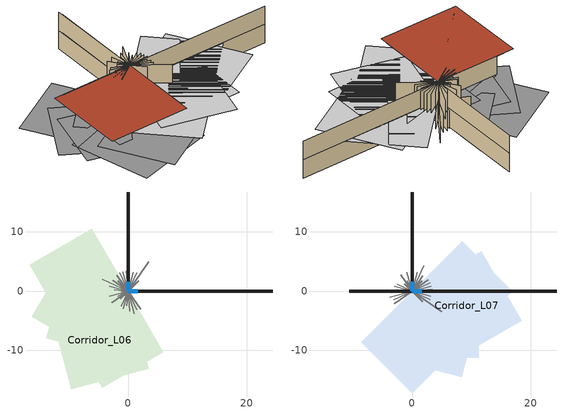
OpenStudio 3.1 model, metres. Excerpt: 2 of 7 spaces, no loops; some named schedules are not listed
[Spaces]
Corridor_L06
 floor to Corridor_L05 (3_Floor_Interior-WoodFrame): -6.07,10.51 0,0 -10.51,-6.07 -16.59,4.44 z20.78; -5.11,5.11 0,0 -5.11,-5.11 -10.23,0 z20.78; -10.26,5.93 0,0 -5.93,-10.26 -16.19,-4.34 z20.78; -10.85,2.91 0,0 -2.91,-10.85 -13.76,-7.95 z20.78; 0,0 0,-7.59 -7.59,-7.59 -7.59,0 z20.78; 0,0 3.5,-13.06 -9.56,-16.57 -13.06,-3.5 z20.78; 0,0 5.97,-10.34 -4.37,-16.31 -10.34,-5.97 z20.78
 wall outside (2_Wall_WoodFrame): 0,0 2.14,0 / 0,0 24.43,0 / 0,0 5.38,0 / 0,0 0,16.72 / 0,0 0,10.09 / 0,0 0,16 z20.78:24
 wall adiabatic (2_Wall_Interior-WoodFrame): 0,0 1.79,1.79 / 0,0 3.49,4.98 / 0,0 1.45,3.12 / 0,0 0.86,3.19 / 0,0 0.25,2.88 / 0,0 -0.3,3.43 / 0,0 -0.87,3.24 / 0,0 -1.43,3.07 / 0,0 -1.9,2.71 / 0,0 -1.76,1.76 / 0,0 -2.6,1.82 / 0,0 -4.33,2.02 / 0,0 -3.2,0.86 / 0,0 -2.33,0.2 / 0,0 -1.11,-0.1 / 0,0 -3.16,-0.85 / 0,0 -1.77,-0.82 / 0,0 -2.74,-1.92 / 0,0 -1.29,-1.29 / 0,0 -0.52,-0.75 / 0,0 -1.18,-2.52 / 0,0 -0.8,-2.97 / 0,0 -0.21,-2.46 / 0,0 0.3,-3.4 / 0,0 1.02,-3.79 / 0,0 1.45,-3.12 / 0,0 2.12,-3.03 z20.78:24
 window (1_Win_Storefront): 0,0 1.61,0 / 0,0 1.61,0 / 0,0 1.61,0 / 0,0 1.61,0 / 0,0 1.61,0 / 0,0 1.61,0 / 0,0 1.61,0 / 0,0 1.61,0 / 0,0 1.61,0 / 0,0 1.61,0 / 0,0 1.61,0 / 0,0 1.61,0 / 0,0 0,1.61 / 0,0 0,1.61 / 0,0 0,1.61 / 0,0 0,1.61 / 0,0 0,1.61 / 0,0 0,1.61 / 0,0 0,1.61 / 0,0 0,1.61 / 0,0 0,1.61 / 0,0 0,1.61 / 0,0 0,1.61 / 0,0 0,1.61 / 0,0 0,1.61 / 0,0 0,1.61 z20.78:22.39; 0,0 1.48,0 z20.78:22.26; 0,0 0,1.52 / 0,0 0,1.52 z20.78:22.29
Corridor_L07
 floor to Corridor_L06 (3_Floor_Interior-WoodFrame): 0,0 8.58,-8.58 0,-17.17 -8.58,-8.58 z24; 0,0 6.26,-3.62 2.65,-9.88 -3.62,-6.26 z24; 0,0 11.45,-3.07 8.38,-14.51 -3.07,-11.45 z24; 11.24,0 11.24,-11.24 0,-11.24 0,0 z24; 7.33,1.96 9.3,-5.37 1.96,-7.33 0,0 z24; 11.71,6.76 18.48,-4.95 6.76,-11.71 0,0 z24; 8.44,8.44 16.89,0 8.44,-8.44 0,0 z24
 wall outside (2_Wall_WoodFrame): 0,0 -10.6,0 / 0,0 -5.12,0 / 0,0 2.14,0 / 0,0 24.43,0 / 0,0 5.38,0 / 0,0 0,16.72 / 0,0 0,10.09 / 0,0 0,16 / 0,0 0,1.5 z24:27.23
 wall adiabatic (2_Wall_Interior-WoodFrame): 0,0 1.79,-1.79 / 0,0 4.98,-3.49 / 0,0 3.12,-1.45 / 0,0 3.19,-0.86 / 0,0 2.88,-0.25 / 0,0 3.43,0.3 / 0,0 3.24,0.87 / 0,0 3.07,1.43 / 0,0 2.71,1.9 / 0,0 1.76,1.76 / 0,0 1.82,2.6 / 0,0 2.02,4.33 / 0,0 0.86,3.2 / 0,0 0.2,2.33 / 0,0 -0.1,1.11 / 0,0 -0.85,3.16 / 0,0 -0.82,1.77 / 0,0 -1.92,2.74 / 0,0 -1.29,1.29 / 0,0 -0.75,0.52 / 0,0 -2.52,1.18 / 0,0 -2.97,0.8 / 0,0 -2.46,0.21 / 0,0 -3.4,-0.3 / 0,0 -3.79,-1.02 / 0,0 -3.12,-1.45 / 0,0 -3.03,-2.12 z24:27.23
 window (1_Win_Storefront): 0,0 1.61,0 / 0,0 1.61,0 / 0,0 1.61,0 / 0,0 1.61,0 / 0,0 1.61,0 / 0,0 1.61,0 / 0,0 1.61,0 / 0,0 1.61,0 / 0,0 1.61,0 / 0,0 1.61,0 / 0,0 1.61,0 / 0,0 1.61,0 / 0,0 0,1.61 / 0,0 0,1.61 / 0,0 0,1.61 / 0,0 0,1.61 / 0,0 0,1.61 / 0,0 0,1.61 / 0,0 0,1.61 / 0,0 0,1.61 / 0,0 0,1.61 / 0,0 0,1.61 / 0,0 0,1.61 / 0,0 0,1.61 / 0,0 0,1.61 / 0,0 0,1.61 z24:25.62; 0,0 1.48,0 z24:25.49; 0,0 0,1.52 / 0,0 0,1.52 z24:25.52
 roof outside (4_Roof_WoodFrame): 0,-12.14 0,0 -12.14,0 -12.14,-12.14 z27.23; 0,-7.23 0,0 -7.23,0 -7.23,-7.23 z27.23; 0,-11.85 0,0 -11.85,0 -11.85,-11.85 z27.23; 0,-11.24 0,0 -11.24,0 -11.24,-11.24 z27.23; 0,-7.59 0,0 -7.59,0 -7.59,-7.59 z27.23; 0,-13.53 0,0 -13.53,0 -13.53,-13.53 z27.23; 0,-11.94 0,0 -11.94,0 -11.94,-11.94 z27.23
[Site]
SAN JOSE INTL: Latitude {deg}=37.34; Longitude {deg}=-121.95; Time Zone {hr}=-8; Elevation {m}=15.5448
[SizingPeriod:DesignDay] Barometric Pressure {Pa}=101146; Wind Speed {m/s}=2.4; Sky Clearness=0; Rain Indicator=0; Snow Indicator=0; Day of Month=21; Daylight Saving Time Indicator=0; Humidity Indicating Type=Wetbulb; Dry-Bulb Temperature Range Modifier Type=DefaultMultipliers
Name | Maximum Dry-Bulb Temperature {C} | Daily Dry-Bulb Temperature Range {deltaC} | Humidity Indicating Conditions at Maximum Dry-Bulb | Wind Direction {deg} | Month | Day Type | Solar Model Indicator | ASHRAE Taub | ASHRAE Taud
SAN JOSE INTL Ann Htg 99.6% Condns DB | 2.2 | 0 | 2.2 | 150 | 12 | WinterDesignDay | ASHRAEClearSky
SAN JOSE INTL  June .4% Condns DB=>MCWB | 35 | 11.8 | 19.8 | 330 | 6 | SummerDesignDay | ASHRAETau | 0.363 | 2.418
SAN JOSE INTL  July .4% Condns DB=>MCWB | 34.8 | 11.7 | 20.7 | 330 | 7 | SummerDesignDay | ASHRAETau | 0.367 | 2.418
SAN JOSE INTL  August .4% Condns DB=>MCWB | 34.4 | 11.6 | 19.3 | 330 | 8 | SummerDesignDay | ASHRAETau | 0.35 | 2.459
[Site:WaterMainsTemperature]
Calculation Method=Schedule; Temperature Schedule=WaterMainCZ04
[Building]
<Name>Freedom Circle - Building A</Name>: North Axis {deg}=45
[Material]
Name | Roughness | Thickness {m} | Conductivity {W/m-K} | Density {kg/m3} | Specific Heat {J/kg-K} | Thermal Absorptance | Solar Absorptance | Visible Absorptance
Air Cavity 4in or more | Smooth | 0.1524 | 0.940308 | 1.28148 | 1004.832
Board_5/8in Gypsum; Board_5/8in Gypsum 4; Board_5/8in Gypsum 5; Board_5/8in Gypsum 6; Board_5/8in Gypsum 7 | MediumRough | 0.016002 | 0.158656 | 640.739 | 1130.436 | 0.9 | 0.7 | 0.8
Board_1/2in Plywood; Board_1/2in Plywood 1 | Smooth | 0.0127 | 0.11544 | 480.554 | 1884.06
Finishes_Interior Walls | MediumRough | 0.00635 | 0.0735562 | 464.535 | 1884.06 | 0.9 | 0.7 | 0.8
Finishes_1/4in Roofing | MediumRough | 0.00635 | 0.240918 | 2075.99 | 1507.248 | 0.83 | 0.35 | 0.83
Vapor Permeable Felt; Vapor Permeable Felt 1 | Smooth | 0.003302 | 0.299936 | 230.666 | 1256.04
Finishes_Stucco 1 | MediumRough | 0.022352 | 0.700948 | 1855.1 | 837.36 | 0.9 | 0.7 | 0.8
[Material:NoMass] Roughness=Smooth
Name | Thermal Resistance {m2-K/W}
Roof/Floor_Wood Frame R-19 | 3.12545
Roof/Floor_Wood Frame R-38 | 5.39175
Wall_Wood Frame R-19; Wall_Wood Frame R-19 1 | 2.06248
[Construction]
2_Wall_Interior-WoodFrame: Board_5/8in Gypsum, Wall_Wood Frame R-19, Board_5/8in Gypsum
2_Wall_WoodFrame: Finishes_Stucco 1, Vapor Permeable Felt, Wall_Wood Frame R-19 1, Board_5/8in Gypsum 4, Board_5/8in Gypsum 5
3_Floor_Interior-WoodFrame: Finishes_Interior Walls, Board_1/2in Plywood, Roof/Floor_Wood Frame R-19, Board_5/8in Gypsum 6
4_Roof_WoodFrame: Finishes_1/4in Roofing, Vapor Permeable Felt 1, Board_1/2in Plywood 1, Air Cavity 4in or more, Roof/Floor_Wood Frame R-38, Board_5/8in Gypsum 7
1_Win_Storefront: 1_Win_Storefront Material
[WindowMaterial:SimpleGlazingSystem]
1_Win_Storefront Material: U-Factor {W/m2-K}=2.32809; Solar Heat Gain Coefficient=0.26; Visible Transmittance=0.46
[Space]
Name | Building Story | Thermal Zone | Design Specification Outdoor Air Object
Corridor_L06 | Corridor_Level_06 | TZ-Corridor_L06 | TZ-Corridor_L06 Design Specification Outdoor Air
Corridor_L07 | Corridor_Level_07 | TZ-Corridor_L07 | TZ-Corridor_L07 Design Specification Outdoor Air
[ThermalZone] Multiplier=1; Volume {m3}=2740.47; Use Ideal Air Loads=No
Name | Thermostat
TZ-Corridor_L06 | TZ-Corridor_L06 Thermostat
TZ-Corridor_L07 | TZ-Corridor_L07 Thermostat
[BuildingStory]
Corridor_Level_06; Corridor_Level_07
[People:Definition] Number of People Calculation Method=People/Area; People per Space Floor Area {person/m2}=0.0538196; Fraction Radiant=0.3; Sensible Heat Fraction=0.5
Corridor_L06 People Definition; Corridor_L07 People Definition
[People] Number of People Schedule=OfficeOccupancy; Multiplier=1
Name | People Definition | Space or SpaceType | Activity Level Schedule
Corridor_L06 People | Corridor_L06 People Definition | Corridor_L06 | Corridor_L06 People Activity Level
Corridor_L07 People | Corridor_L07 People Definition | Corridor_L07 | Corridor_L07 People Activity Level
[SpaceInfiltration:DesignFlowRate] Schedule=OfficeInfiltration; Design Flow Rate Calculation Method=Flow/ExteriorWallArea; Flow per Exterior Surface Area {m3/s-m2}=0.00187757; Constant Term Coefficient=0; Temperature Term Coefficient=0; Velocity Term Coefficient=0.224052; Velocity Squared Term Coefficient=0
Name | Space or SpaceType
Corridor_L06 Space Infiltration Design Flow Rate 1 | Corridor_L06
Corridor_L07 Space Infiltration Design Flow Rate 1 | Corridor_L07
[Lights:Definition] Design Level Calculation Method=Watts/Area; Watts per Space Floor Area {W/m2}=3.83262; Fraction Radiant=0.97; Return Air Fraction=0
Corridor_L06 Regulated Lights Definition; Corridor_L07 Regulated Lights Definition
[Lights] Schedule=OfficeLights; Fraction Replaceable=1
Name | Lights Definition | Space or SpaceType
Corridor_L06 Regulated Lights | Corridor_L06 Regulated Lights Definition | Corridor_L06
Corridor_L07 Regulated Lights | Corridor_L07 Regulated Lights Definition | Corridor_L07
[ThermostatSetpoint:DualSetpoint] Heating Setpoint Temperature Schedule=OfficeHtgSetpt; Cooling Setpoint Temperature Schedule=OfficeClgSetpt
TZ-Corridor_L06 Thermostat; TZ-Corridor_L07 Thermostat
[DesignSpecification:OutdoorAir] Outdoor Air Method=Maximum; Outdoor Air Flow per Person {m3/s-person}=0; Outdoor Air Flow per Floor Area {m3/s-m2}=0.000762
TZ-Corridor_L06 Design Specification Outdoor Air; TZ-Corridor_L07 Design Specification Outdoor Air
[Schedule:Day]
OnDay; OfficeInfiltrationSun: 1, 0, 1, 2, 0, 1, 3, 0, 1, 4, 0, 1, 5, 0, 1, 6, 0, 1, 7, 0, 1, 8, 0, 1, 9, 0, 1, 10, 0, 1, 11, 0, 1, 12, 0, 1, 13, 0, 1, 14, 0, 1, 15, 0, 1, 16, 0, 1, 17, 0, 1, 18, 0, 1, 19, 0, 1, 20, 0, 1, 21, 0, 1, 22, 0, 1, 23, 0, 1, 24, 0, 1
OffDay: 1, 0, 0, 2, 0, 0, 3, 0, 0, 4, 0, 0, 5, 0, 0, 6, 0, 0, 7, 0, 0, 8, 0, 0, 9, 0, 0, 10, 0, 0, 11, 0, 0, 12, 0, 0, 13, 0, 0, 14, 0, 0, 15, 0, 0, 16, 0, 0, 17, 0, 0, 18, 0, 0, 19, 0, 0, 20, 0, 0, 21, 0, 0, 22, 0, 0, 23, 0, 0, 24, 0, 0
WaterMainCZ04Jan: 1, 0, 11.5, 2, 0, 11.5, 3, 0, 11.5, 4, 0, 11.5, 5, 0, 11.5, 6, 0, 11.5, 7, 0, 11.5, 8, 0, 11.5, 9, 0, 11.5, 10, 0, 11.5, 11, 0, 11.5, 12, 0, 11.5, 13, 0, 11.5, 14, 0, 11.5, 15, 0, 11.5, 16, 0, 11.5, 17, 0, 11.5, 18, 0, 11.5, 19, 0, 11.5, 20, 0, 11.5, 21, 0, 11.5, 22, 0, 11.5, 23, 0, 11.5, 24, 0, 11.5
WaterMainCZ04Feb: 1, 0, 11.6111, 2, 0, 11.6111, 3, 0, 11.6111, 4, 0, 11.6111, 5, 0, 11.6111, 6, 0, 11.6111, 7, 0, 11.6111, 8, 0, 11.6111, 9, 0, 11.6111, 10, 0, 11.6111, 11, 0, 11.6111, 12, 0, 11.6111, 13, 0, 11.6111, 14, 0, 11.6111, 15, 0, 11.6111, 16, 0, 11.6111, 17, 0, 11.6111, 18, 0, 11.6111, 19, 0, 11.6111, 20, 0, 11.6111, 21, 0, 11.6111, 22, 0, 11.6111, 23, 0, 11.6111, 24, 0, 11.6111
WaterMainCZ04Mar: 1, 0, 11.8889, 2, 0, 11.8889, 3, 0, 11.8889, 4, 0, 11.8889, 5, 0, 11.8889, 6, 0, 11.8889, 7, 0, 11.8889, 8, 0, 11.8889, 9, 0, 11.8889, 10, 0, 11.8889, 11, 0, 11.8889, 12, 0, 11.8889, 13, 0, 11.8889, 14, 0, 11.8889, 15, 0, 11.8889, 16, 0, 11.8889, 17, 0, 11.8889, 18, 0, 11.8889, 19, 0, 11.8889, 20, 0, 11.8889, 21, 0, 11.8889, 22, 0, 11.8889, 23, 0, 11.8889, 24, 0, 11.8889
WaterMainCZ04Apr: 1, 0, 12.5556, 2, 0, 12.5556, 3, 0, 12.5556, 4, 0, 12.5556, 5, 0, 12.5556, 6, 0, 12.5556, 7, 0, 12.5556, 8, 0, 12.5556, 9, 0, 12.5556, 10, 0, 12.5556, 11, 0, 12.5556, 12, 0, 12.5556, 13, 0, 12.5556, 14, 0, 12.5556, 15, 0, 12.5556, 16, 0, 12.5556, 17, 0, 12.5556, 18, 0, 12.5556, 19, 0, 12.5556, 20, 0, 12.5556, 21, 0, 12.5556, 22, 0, 12.5556, 23, 0, 12.5556, 24, 0, 12.5556
OfficeOccupancySun: 1, 0, 0, 2, 0, 0, 3, 0, 0, 4, 0, 0, 5, 0, 0, 6, 0, 0, 7, 0, 0.05, 8, 0, 0.05, 9, 0, 0.05, 10, 0, 0.05, 11, 0, 0.05, 12, 0, 0.05, 13, 0, 0.05, 14, 0, 0.05, 15, 0, 0.05, 16, 0, 0.05, 17, 0, 0.05, 18, 0, 0.05, 19, 0, 0, 20, 0, 0, 21, 0, 0, 22, 0, 0, 23, 0, 0, 24, 0, 0
OfficeOccupancyWD: 1, 0, 0, 2, 0, 0, 3, 0, 0, 4, 0, 0, 5, 0, 0, 6, 0, 0, 7, 0, 0.1, 8, 0, 0.2, 9, 0, 0.95, 10, 0, 0.95, 11, 0, 0.95, 12, 0, 0.95, 13, 0, 0.5, 14, 0, 0.95, 15, 0, 0.95, 16, 0, 0.95, 17, 0, 0.95, 18, 0, 0.3, 19, 0, 0.1, 20, 0, 0.1, 21, 0, 0.1, 22, 0, 0.1, 23, 0, 0.05, 24, 0, 0.05
OfficeOccupancySat: 1, 0, 0, 2, 0, 0, 3, 0, 0, 4, 0, 0, 5, 0, 0, 6, 0, 0, 7, 0, 0.1, 8, 0, 0.1, 9, 0, 0.3, 10, 0, 0.3, 11, 0, 0.3, 12, 0, 0.3, 13, 0, 0.1, 14, 0, 0.1, 15, 0, 0.1, 16, 0, 0.1, 17, 0, 0.1, 18, 0, 0.05, 19, 0, 0.05, 20, 0, 0, 21, 0, 0, 22, 0, 0, 23, 0, 0, 24, 0, 0
OfficeInfiltrationWD: 1, 0, 1, 2, 0, 1, 3, 0, 1, 4, 0, 1, 5, 0, 1, 6, 0, 0.25, 7, 0, 0.25, 8, 0, 0.25, 9, 0, 0.25, 10, 0, 0.25, 11, 0, 0.25, 12, 0, 0.25, 13, 0, 0.25, 14, 0, 0.25, 15, 0, 0.25, 16, 0, 0.25, 17, 0, 0.25, 18, 0, 0.25, 19, 0, 0.25, 20, 0, 0.25, 21, 0, 0.25, 22, 0, 0.25, 23, 0, 0.25, 24, 0, 0.25
OfficeInfiltrationSat: 1, 0, 1, 2, 0, 1, 3, 0, 1, 4, 0, 1, 5, 0, 1, 6, 0, 0.25, 7, 0, 0.25, 8, 0, 0.25, 9, 0, 0.25, 10, 0, 0.25, 11, 0, 0.25, 12, 0, 0.25, 13, 0, 0.25, 14, 0, 0.25, 15, 0, 0.25, 16, 0, 0.25, 17, 0, 0.25, 18, 0, 0.25, 19, 0, 0.25, 20, 0, 1, 21, 0, 1, 22, 0, 1, 23, 0, 1, 24, 0, 1
OfficeLightsSun: 1, 0, 0.05, 2, 0, 0.05, 3, 0, 0.05, 4, 0, 0.05, 5, 0, 0.05, 6, 0, 0.05, 7, 0, 0.05, 8, 0, 0.05, 9, 0, 0.05, 10, 0, 0.05, 11, 0, 0.05, 12, 0, 0.05, 13, 0, 0.05, 14, 0, 0.05, 15, 0, 0.05, 16, 0, 0.05, 17, 0, 0.05, 18, 0, 0.05, 19, 0, 0.05, 20, 0, 0.05, 21, 0, 0.05, 22, 0, 0.05, 23, 0, 0.05, 24, 0, 0.05
OfficeLightsWD: 1, 0, 0.05, 2, 0, 0.05, 3, 0, 0.05, 4, 0, 0.05, 5, 0, 0.05, 6, 0, 0.1, 7, 0, 0.1, 8, 0, 0.3, 9, 0, 0.65, 10, 0, 0.65, 11, 0, 0.65, 12, 0, 0.65, 13, 0, 0.65, 14, 0, 0.65, 15, 0, 0.65, 16, 0, 0.65, 17, 0, 0.65, 18, 0, 0.35, 19, 0, 0.3, 20, 0, 0.3, 21, 0, 0.2, 22, 0, 0.2, 23, 0, 0.1, 24, 0, 0.05
OfficeLightsSat: 1, 0, 0.05, 2, 0, 0.05, 3, 0, 0.05, 4, 0, 0.05, 5, 0, 0.05, 6, 0, 0.05, 7, 0, 0.1, 8, 0, 0.1, 9, 0, 0.3, 10, 0, 0.3, 11, 0, 0.3, 12, 0, 0.3, 13, 0, 0.15, 14, 0, 0.15, 15, 0, 0.15, 16, 0, 0.15, 17, 0, 0.15, 18, 0, 0.05, 19, 0, 0.05, 20, 0, 0.05, 21, 0, 0.05, 22, 0, 0.05, 23, 0, 0.05, 24, 0, 0.05
OfficeHtgSetptSun: 1, 0, 15.5556, 2, 0, 15.5556, 3, 0, 15.5556, 4, 0, 15.5556, 5, 0, 15.5556, 6, 0, 15.5556, 7, 0, 15.5556, 8, 0, 15.5556, 9, 0, 15.5556, 10, 0, 15.5556, 11, 0, 15.5556, 12, 0, 15.5556, 13, 0, 15.5556, 14, 0, 15.5556, 15, 0, 15.5556, 16, 0, 15.5556, 17, 0, 15.5556, 18, 0, 15.5556, 19, 0, 15.5556, 20, 0, 15.5556, 21, 0, 15.5556, 22, 0, 15.5556, 23, 0, 15.5556, 24, 0, 15.5556
OfficeHtgSetptWD: 1, 0, 15.5556, 2, 0, 15.5556, 3, 0, 15.5556, 4, 0, 15.5556, 5, 0, 15.5556, 6, 0, 21.1111, 7, 0, 21.1111, 8, 0, 21.1111, 9, 0, 21.1111, 10, 0, 21.1111, 11, 0, 21.1111, 12, 0, 21.1111, 13, 0, 21.1111, 14, 0, 21.1111, 15, 0, 21.1111, 16, 0, 21.1111, 17, 0, 21.1111, 18, 0, 21.1111, 19, 0, 21.1111, 20, 0, 21.1111, 21, 0, 21.1111, 22, 0, 21.1111, 23, 0, 21.1111, 24, 0, 21.1111
OfficeHtgSetptSat: 1, 0, 15.5556, 2, 0, 15.5556, 3, 0, 15.5556, 4, 0, 15.5556, 5, 0, 15.5556, 6, 0, 21.1111, 7, 0, 21.1111, 8, 0, 21.1111, 9, 0, 21.1111, 10, 0, 21.1111, 11, 0, 21.1111, 12, 0, 21.1111, 13, 0, 21.1111, 14, 0, 21.1111, 15, 0, 21.1111, 16, 0, 21.1111, 17, 0, 21.1111, 18, 0, 21.1111, 19, 0, 21.1111, 20, 0, 15.5556, 21, 0, 15.5556, 22, 0, 15.5556, 23, 0, 15.5556, 24, 0, 15.5556
OfficeClgSetptSun: 1, 0, 29.4444, 2, 0, 29.4444, 3, 0, 29.4444, 4, 0, 29.4444, 5, 0, 29.4444, 6, 0, 29.4444, 7, 0, 29.4444, 8, 0, 29.4444, 9, 0, 29.4444, 10, 0, 29.4444, 11, 0, 29.4444, 12, 0, 29.4444, 13, 0, 29.4444, 14, 0, 29.4444, 15, 0, 29.4444, 16, 0, 29.4444, 17, 0, 29.4444, 18, 0, 29.4444, 19, 0, 29.4444, 20, 0, 29.4444, 21, 0, 29.4444, 22, 0, 29.4444, 23, 0, 29.4444, 24, 0, 29.4444
OfficeClgSetptWD: 1, 0, 29.4444, 2, 0, 29.4444, 3, 0, 29.4444, 4, 0, 29.4444, 5, 0, 29.4444, 6, 0, 23.8889, 7, 0, 23.8889, 8, 0, 23.8889, 9, 0, 23.8889, 10, 0, 23.8889, 11, 0, 23.8889, 12, 0, 23.8889, 13, 0, 23.8889, 14, 0, 23.8889, 15, 0, 23.8889, 16, 0, 23.8889, 17, 0, 23.8889, 18, 0, 23.8889, 19, 0, 23.8889, 20, 0, 23.8889, 21, 0, 23.8889, 22, 0, 23.8889, 23, 0, 23.8889, 24, 0, 23.8889
OfficeClgSetptSat: 1, 0, 29.4444, 2, 0, 29.4444, 3, 0, 29.4444, 4, 0, 29.4444, 5, 0, 29.4444, 6, 0, 23.8889, 7, 0, 23.8889, 8, 0, 23.8889, 9, 0, 23.8889, 10, 0, 23.8889, 11, 0, 23.8889, 12, 0, 23.8889, 13, 0, 23.8889, 14, 0, 23.8889, 15, 0, 23.8889, 16, 0, 23.8889, 17, 0, 23.8889, 18, 0, 23.8889, 19, 0, 23.8889, 20, 0, 29.4444, 21, 0, 29.4444, 22, 0, 29.4444, 23, 0, 29.4444, 24, 0, 29.4444
Schedule:Day #6; Schedule:Day #7: 24, 0, 146.536
[Schedule:Week]
WaterMainCZ04JanWk: WaterMainCZ04Jan, WaterMainCZ04Jan, WaterMainCZ04Jan, WaterMainCZ04Jan, WaterMainCZ04Jan, WaterMainCZ04Jan, WaterMainCZ04Jan, WaterMainCZ04Jan, WaterMainCZ04Jan, WaterMainCZ04Jan, WaterMainCZ04Jan, WaterMainCZ04Jan
WaterMainCZ04FebWk: WaterMainCZ04Feb, WaterMainCZ04Feb, WaterMainCZ04Feb, WaterMainCZ04Feb, WaterMainCZ04Feb, WaterMainCZ04Feb, WaterMainCZ04Feb, WaterMainCZ04Feb, WaterMainCZ04Feb, WaterMainCZ04Feb, WaterMainCZ04Feb, WaterMainCZ04Feb
WaterMainCZ04MarWk: WaterMainCZ04Mar, WaterMainCZ04Mar, WaterMainCZ04Mar, WaterMainCZ04Mar, WaterMainCZ04Mar, WaterMainCZ04Mar, WaterMainCZ04Mar, WaterMainCZ04Mar, WaterMainCZ04Mar, WaterMainCZ04Mar, WaterMainCZ04Mar, WaterMainCZ04Mar
WaterMainCZ04AprWk: WaterMainCZ04Apr, WaterMainCZ04Apr, WaterMainCZ04Apr, WaterMainCZ04Apr, WaterMainCZ04Apr, WaterMainCZ04Apr, WaterMainCZ04Apr, WaterMainCZ04Apr, WaterMainCZ04Apr, WaterMainCZ04Apr, WaterMainCZ04Apr, WaterMainCZ04Apr
WaterMainCZ04MayWk: WaterMainCZ04May, WaterMainCZ04May, WaterMainCZ04May, WaterMainCZ04May, WaterMainCZ04May, WaterMainCZ04May, WaterMainCZ04May, WaterMainCZ04May, WaterMainCZ04May, WaterMainCZ04May, WaterMainCZ04May, WaterMainCZ04May
WaterMainCZ04JunWk: WaterMainCZ04Jun, WaterMainCZ04Jun, WaterMainCZ04Jun, WaterMainCZ04Jun, WaterMainCZ04Jun, WaterMainCZ04Jun, WaterMainCZ04Jun, WaterMainCZ04Jun, WaterMainCZ04Jun, WaterMainCZ04Jun, WaterMainCZ04Jun, WaterMainCZ04Jun
WaterMainCZ04JulWk: WaterMainCZ04Jul, WaterMainCZ04Jul, WaterMainCZ04Jul, WaterMainCZ04Jul, WaterMainCZ04Jul, WaterMainCZ04Jul, WaterMainCZ04Jul, WaterMainCZ04Jul, WaterMainCZ04Jul, WaterMainCZ04Jul, WaterMainCZ04Jul, WaterMainCZ04Jul
WaterMainCZ04AugWk: WaterMainCZ04Aug, WaterMainCZ04Aug, WaterMainCZ04Aug, WaterMainCZ04Aug, WaterMainCZ04Aug, WaterMainCZ04Aug, WaterMainCZ04Aug, WaterMainCZ04Aug, WaterMainCZ04Aug, WaterMainCZ04Aug, WaterMainCZ04Aug, WaterMainCZ04Aug
WaterMainCZ04SepWk: WaterMainCZ04Sep, WaterMainCZ04Sep, WaterMainCZ04Sep, WaterMainCZ04Sep, WaterMainCZ04Sep, WaterMainCZ04Sep, WaterMainCZ04Sep, WaterMainCZ04Sep, WaterMainCZ04Sep, WaterMainCZ04Sep, WaterMainCZ04Sep, WaterMainCZ04Sep
WaterMainCZ04OctWk: WaterMainCZ04Oct, WaterMainCZ04Oct, WaterMainCZ04Oct, WaterMainCZ04Oct, WaterMainCZ04Oct, WaterMainCZ04Oct, WaterMainCZ04Oct, WaterMainCZ04Oct, WaterMainCZ04Oct, WaterMainCZ04Oct, WaterMainCZ04Oct, WaterMainCZ04Oct
WaterMainCZ04NovWk: WaterMainCZ04Nov, WaterMainCZ04Nov, WaterMainCZ04Nov, WaterMainCZ04Nov, WaterMainCZ04Nov, WaterMainCZ04Nov, WaterMainCZ04Nov, WaterMainCZ04Nov, WaterMainCZ04Nov, WaterMainCZ04Nov, WaterMainCZ04Nov, WaterMainCZ04Nov
WaterMainCZ04DecWk: WaterMainCZ04Dec, WaterMainCZ04Dec, WaterMainCZ04Dec, WaterMainCZ04Dec, WaterMainCZ04Dec, WaterMainCZ04Dec, WaterMainCZ04Dec, WaterMainCZ04Dec, WaterMainCZ04Dec, WaterMainCZ04Dec, WaterMainCZ04Dec, WaterMainCZ04Dec
OfficeOccupancyWk: OfficeOccupancySun, OfficeOccupancyWD, OfficeOccupancyWD, OfficeOccupancyWD, OfficeOccupancyWD, OfficeOccupancyWD, OfficeOccupancySat, OfficeOccupancySun, OnDay, OffDay, OfficeOccupancySun, OfficeOccupancySun
OfficeInfiltrationWk: OfficeInfiltrationSun, OfficeInfiltrationWD, OfficeInfiltrationWD, OfficeInfiltrationWD, OfficeInfiltrationWD, OfficeInfiltrationWD, OfficeInfiltrationSat, OfficeInfiltrationSun, OfficeInfiltrationWD, OfficeInfiltrationWD, OfficeInfiltrationSun, OfficeInfiltrationSun
OfficeLightsWk: OfficeLightsSun, OfficeLightsWD, OfficeLightsWD, OfficeLightsWD, OfficeLightsWD, OfficeLightsWD, OfficeLightsSat, OfficeLightsSun, OnDay, OffDay, OfficeLightsSun, OfficeLightsSun
OfficeHtgSetptWk: OfficeHtgSetptSun, OfficeHtgSetptWD, OfficeHtgSetptWD, OfficeHtgSetptWD, OfficeHtgSetptWD, OfficeHtgSetptWD, OfficeHtgSetptSat, OfficeHtgSetptSun, OfficeHtgSetptWD, OfficeHtgSetptWD, OfficeHtgSetptSun, OfficeHtgSetptSun
OfficeClgSetptWk: OfficeClgSetptSun, OfficeClgSetptWD, OfficeClgSetptWD, OfficeClgSetptWD, OfficeClgSetptWD, OfficeClgSetptWD, OfficeClgSetptSat, OfficeClgSetptSun, OfficeClgSetptWD, OfficeClgSetptWD, OfficeClgSetptSun, OfficeClgSetptSun
[Schedule:Year]
WaterMainCZ04: 1, 31, WaterMainCZ04JanWk, 2, 28, WaterMainCZ04FebWk, 3, 31, WaterMainCZ04MarWk, 4, 30, WaterMainCZ04AprWk, 5, 31, WaterMainCZ04MayWk, 6, 30, WaterMainCZ04JunWk, 7, 31, WaterMainCZ04JulWk, 8, 31, WaterMainCZ04AugWk, 9, 30, WaterMainCZ04SepWk, 10, 31, WaterMainCZ04OctWk, 11, 30, WaterMainCZ04NovWk, 12, 31, WaterMainCZ04DecWk
OfficeOccupancy: 12, 31, OfficeOccupancyWk
OfficeInfiltration: 12, 31, OfficeInfiltrationWk
OfficeLights: 12, 31, OfficeLightsWk
OfficeHtgSetpt: 12, 31, OfficeHtgSetptWk
OfficeClgSetpt: 12, 31, OfficeClgSetptWk
[Schedule:Ruleset]
Name | Default Day Schedule
Corridor_L06 People Activity Level | Schedule:Day #6
Corridor_L07 People Activity Level | Schedule:Day #7
